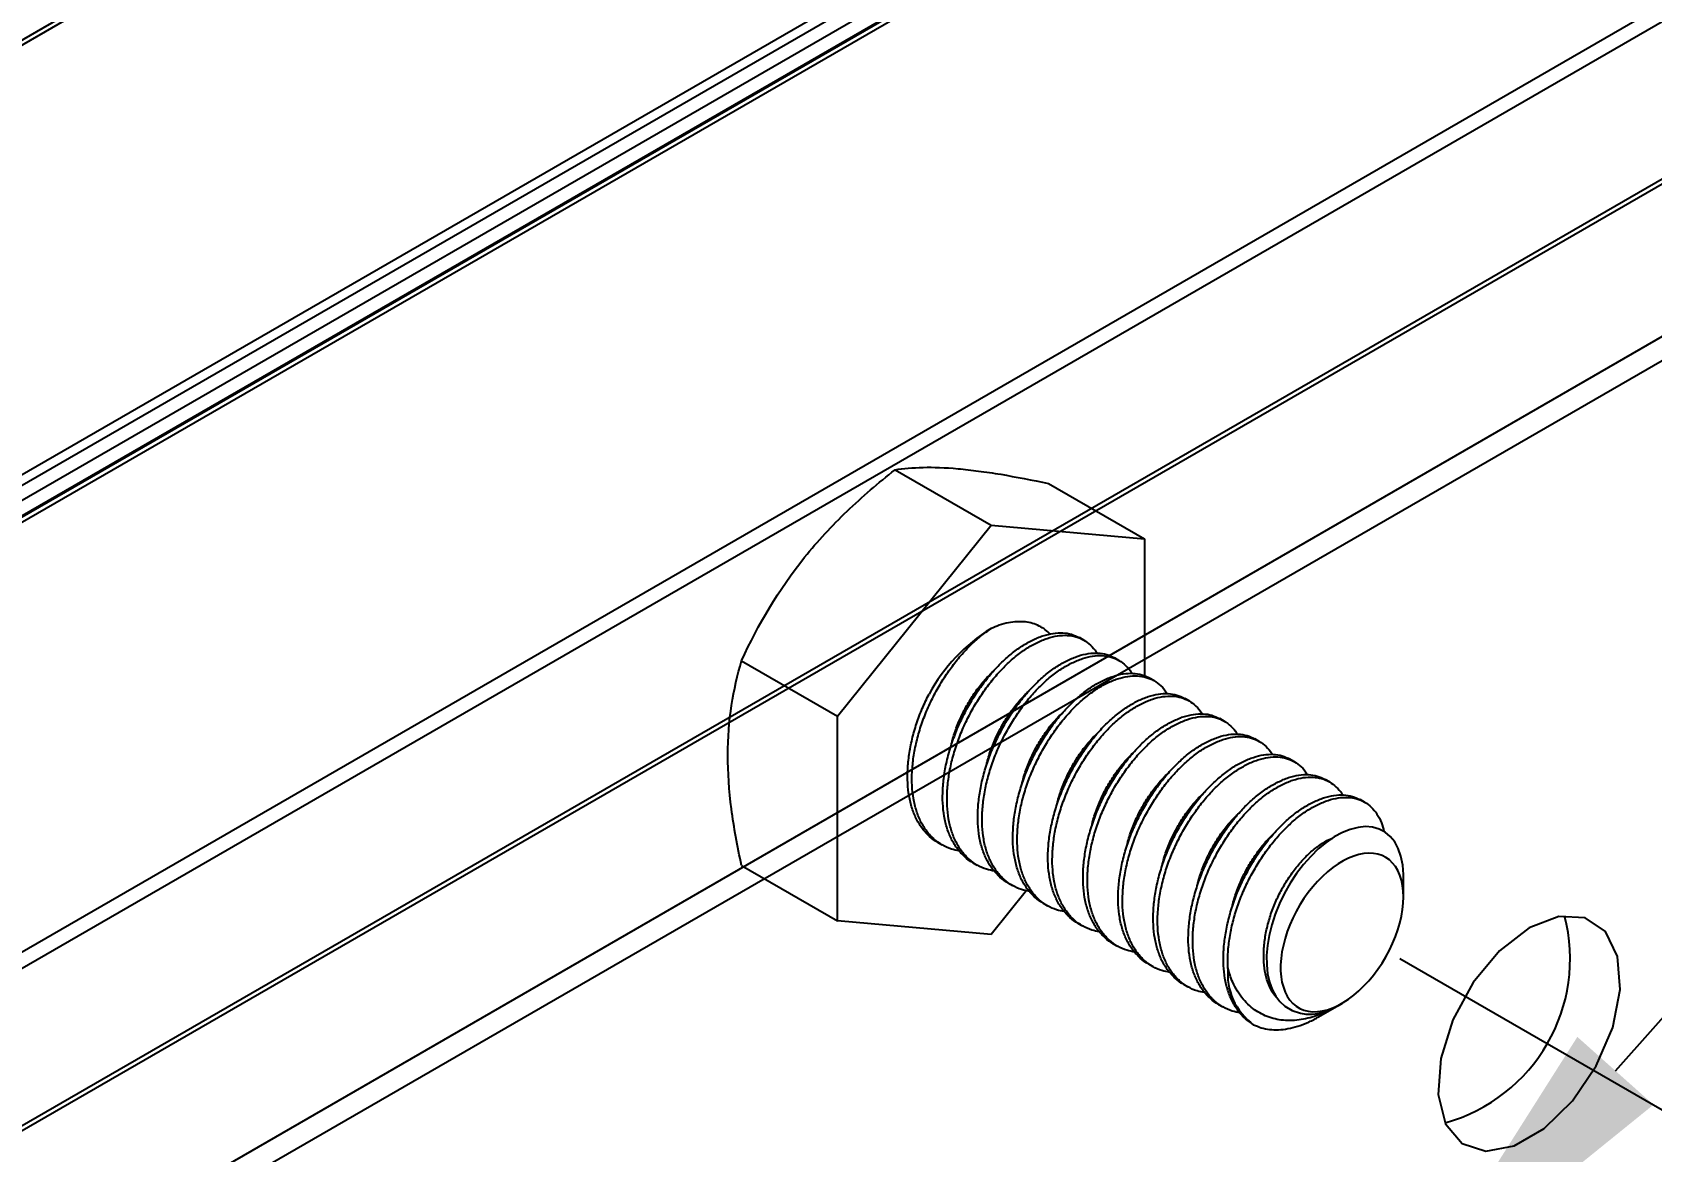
# Model space of a CAD drawing. Extents: x -3.1 to 19.9, y -9.6 to 0.
# Drawn here: x 3.676 to 5.307, y -2.81 to -1.682 of the extents above; entities that cross this region are included whole.
import ezdxf
from ezdxf import colors
from ezdxf.entities.mleader import LeaderData, LeaderLine
from ezdxf.math import Vec2, Vec3

# ---------------------------------------------------------------- set-up
doc = ezdxf.new("R2010")
doc.units = 0
doc.header["$LTSCALE"] = 0.5
doc.header["$MEASUREMENT"] = 0
doc.linetypes.add('CENTER', pattern=[2, 1.25, -0.25, 0.25, -0.25])
for name, color, linetype in [('Centerline', 210, 'CENTER'), ('FAB DWG', 221, 'CONTINUOUS'), ('Hardware', 242, 'CONTINUOUS'), ('Housing', 150, 'CONTINUOUS')]:
    doc.layers.add(name, color=color, linetype=linetype)
doc.styles.get("Standard").update_dxf_attribs({"font": 'arial.ttf'})

msp = doc.modelspace()

# ---------------------------------------------------------------- linework, layer by layer
at = {"layer": 'Centerline', "transparency": 16777216}
msp.add_line((5.05345, -2.615436), (6.83398, -3.643425), dxfattribs=at)
at = {"layer": 'Hardware', "linetype": 'Continuous', "lineweight": 25, "transparency": 16777216}
for p, q in [((4.545116, -2.123017), (4.641786, -2.178809)), ((4.699796, -2.136882), (4.796466, -2.192675)), ((4.487107, -2.37122), (4.641786, -2.178809)), ((4.641786, -2.178809), (4.796466, -2.192675)), ((4.796466, -2.192675), (4.796466, -2.330801)), ((4.735207, -2.294678), (4.730787, -2.292127)), ((4.390437, -2.315427), (4.487107, -2.37122)), ((4.770562, -2.315083), (4.766143, -2.312533)), ((4.805918, -2.335488), (4.801498, -2.332938)), ((4.841273, -2.355894), (4.836853, -2.353343)), ((4.487107, -2.577496), (4.487107, -2.37122)), ((4.876628, -2.376299), (4.872209, -2.373748)), ((4.911984, -2.396704), (4.907564, -2.394153)), ((4.947339, -2.417109), (4.94292, -2.414558)), ((4.982694, -2.437514), (4.978275, -2.434964)), ((5.01805, -2.457919), (5.01363, -2.455369)), ((4.588143, -2.49845), (4.592563, -2.501001)), ((4.390437, -2.521704), (4.487107, -2.577496)), ((4.623498, -2.518856), (4.627918, -2.521406)), ((4.658854, -2.539261), (4.663273, -2.541811)), ((5.057211, -2.553428), (5.057211, -2.532565)), ((4.677407, -2.547051), (4.641786, -2.591362)), ((4.694209, -2.559666), (4.698629, -2.562217)), ((4.641786, -2.591362), (4.487107, -2.577496)), ((4.729564, -2.580071), (4.733984, -2.582622)), ((4.76492, -2.600476), (4.769339, -2.603027)), ((4.800275, -2.620881), (4.804695, -2.623432)), ((4.83563, -2.641287), (4.84005, -2.643837)), ((4.870986, -2.661692), (4.875405, -2.664242)), ((4.971696, -2.674254), (4.989834, -2.663774)), ((4.991824, -2.662625), (4.995373, -2.660574))]:
    msp.add_line(p, q, dxfattribs=at)
at = {"layer": 'Hardware', "linetype": 'Continuous', "lineweight": 25, "transparency": 16777216, "flags": 128}
for points in [[(5.057137, -2.532563), (5.057196, -2.530812), (5.056492, -2.52121), (5.054756, -2.512403), (5.052025, -2.50457), (5.048452, -2.498016), (5.044008, -2.492506), (5.038778, -2.488146), (5.032796, -2.485002), (5.02614, -2.483119), (5.018949, -2.482559), (5.01151, -2.483316), (5.003707, -2.485327), (4.995689, -2.488552), (4.9876, -2.492931), (4.979462, -2.498445), (4.971451, -2.505016), (4.963795, -2.512476), (4.956428, -2.520836), (4.949496, -2.529932), (4.943195, -2.539476), (4.937438, -2.549552), (4.932352, -2.559978), (4.928048, -2.570608), (4.924544, -2.581396), (4.921911, -2.592125), (4.920231, -2.602342), (4.919406, -2.612307), (4.919453, -2.621831), (4.920408, -2.630827), (4.922285, -2.639198), (4.925058, -2.646774), (4.92857, -2.653236), (4.932856, -2.658825), (4.937835, -2.663436), (4.945135, -2.667817), (4.95338, -2.670422), (4.95338, -2.670422)], [(5.057211, -2.553428), (5.056982, -2.547418), (5.056297, -2.541716), (5.05516, -2.536365), (5.053581, -2.531406), (5.05157, -2.526873), (5.049143, -2.522802), (5.046317, -2.519221), (5.043114, -2.516159), (5.039558, -2.513636), (5.035674, -2.511673), (5.031491, -2.510283), (5.027041, -2.509477), (5.022356, -2.509261), (5.017471, -2.509636), (5.012422, -2.510599), (5.007247, -2.512145), (5.001983, -2.51426), (4.996671, -2.516929), (4.991348, -2.520133), (4.986055, -2.523848), (4.980831, -2.528047), (4.975714, -2.532698), (4.970743, -2.537766), (4.965953, -2.543215), (4.961382, -2.549004), (4.957061, -2.55509), (4.953024, -2.561428), (4.9493, -2.567971), (4.945918, -2.574671), (4.942901, -2.581478), (4.940272, -2.588342), (4.938051, -2.595211), (4.936254, -2.602036), (4.934895, -2.608765), (4.933983, -2.615349), (4.933525, -2.621739), (4.933525, -2.627887), (4.933983, -2.633749), (4.934895, -2.63928), (4.936254, -2.64444), (4.938051, -2.649191), (4.940272, -2.653497), (4.942901, -2.657326), (4.945918, -2.660651), (4.9493, -2.663446), (4.953024, -2.665691), (4.957061, -2.667369), (4.961382, -2.668468), (4.965953, -2.668979), (4.970743, -2.6689), (4.975714, -2.66823), (4.980831, -2.666974), (4.986055, -2.665143), (4.991348, -2.662748), (4.996671, -2.659808), (5.001983, -2.656346), (5.007247, -2.652385), (5.012422, -2.647957), (5.017471, -2.643093), (5.022356, -2.637829), (5.027041, -2.632205), (5.031491, -2.626262), (5.035674, -2.620044), (5.039558, -2.613597), (5.043114, -2.60697), (5.046317, -2.60021), (5.049143, -2.593368), (5.05157, -2.586495), (5.053581, -2.579642), (5.05516, -2.572859), (5.056297, -2.566196), (5.056982, -2.559703), (5.057211, -2.553428)]]:
    msp.add_lwpolyline(points, dxfattribs=at)
at = {"layer": 'Hardware', "linetype": 'Continuous', "lineweight": 25, "transparency": 16777216}
for centre, radius, start, end in [((4.73699, -2.435793), 0.180022, 121.927624, 151.166913), ((4.943213, -2.630928), 0.063072, 174.46691, 234.205204)]:
    msp.add_arc(centre, radius, start, end, dxfattribs=at)
for points in [[(4.545116, -2.123017), (4.561985, -2.120417), (4.582288, -2.119614), (4.608641, -2.121976)], [(4.390437, -2.315427), (4.407306, -2.279084), (4.427608, -2.24403), (4.453961, -2.211249)]]:
    msp.add_open_spline(points, degree=3, dxfattribs=at)
for points, knots in [([(4.453961, -2.211249), (4.460525, -2.203084), (4.467444, -2.195071), (4.48175, -2.179577), (4.489164, -2.172059), (4.512091, -2.150113), (4.528289, -2.136288), (4.545116, -2.123017)], [0, 0, 0, 0, 0.25, 0.25, 0.5, 0.5, 1, 1, 1, 1]), ([(4.608641, -2.121976), (4.615204, -2.122564), (4.622124, -2.123344), (4.63643, -2.125242), (4.643843, -2.126363), (4.666771, -2.130178), (4.682969, -2.133323), (4.699796, -2.136882)], [0, 0, 0, 0, 0.25, 0.25, 0.5, 0.5, 1, 1, 1, 1]), ([(4.609765, -2.50693), (4.60707, -2.506426), (4.60092, -2.505276), (4.592387, -2.501253), (4.584076, -2.495302), (4.576879, -2.487465), (4.570935, -2.477909), (4.566423, -2.46684), (4.563435, -2.454567), (4.561991, -2.441341), (4.562029, -2.42726), (4.563527, -2.412398), (4.566516, -2.397), (4.570935, -2.381461), (4.576648, -2.366183), (4.583532, -2.351426), (4.591464, -2.337274), (4.600349, -2.32383), (4.610072, -2.311348), (4.620388, -2.30021), (4.631018, -2.290526), (4.638218, -2.285498), (4.641786, -2.283005)], [0, 0, 0, 0, 0.03893572, 0.08882519, 0.13871465, 0.18947709, 0.24068765, 0.29189822, 0.34266066, 0.39255012, 0.44243959, 0.49320203, 0.54441259, 0.59562316, 0.6463856, 0.69627506, 0.74616452, 0.79692697, 0.84813753, 0.89934809, 0.95011054, 1, 1, 1, 1]), ([(4.701264, -2.288578), (4.699656, -2.287027), (4.696311, -2.283801), (4.690334, -2.280266), (4.683668, -2.27765), (4.67624, -2.276152), (4.668085, -2.275908), (4.659273, -2.277036), (4.650468, -2.279336), (4.644568, -2.28183), (4.641786, -2.283005)], [0, 0, 0, 0, 0.11345358, 0.23604572, 0.35896869, 0.48156035, 0.61465118, 0.74816643, 0.8812592, 1, 1, 1, 1]), ([(4.623499, -2.518854), (4.623493, -2.518851), (4.620398, -2.517464), (4.615095, -2.513004), (4.607793, -2.505361), (4.601877, -2.495753), (4.597357, -2.484698), (4.594372, -2.472421), (4.592927, -2.459196), (4.592965, -2.445115), (4.594463, -2.430253), (4.597452, -2.414855), (4.601871, -2.399316), (4.607584, -2.384038), (4.614468, -2.36928), (4.6224, -2.355129), (4.631285, -2.341683), (4.641008, -2.329208), (4.651324, -2.318043), (4.661954, -2.308458), (4.672722, -2.300576), (4.68349, -2.294406), (4.69412, -2.290003), (4.70444, -2.287494), (4.714146, -2.287014), (4.723086, -2.288379), (4.728236, -2.290887), (4.730786, -2.292129)], [0, 0, 0, 0, 0.00008467, 0.04114935, 0.08293259, 0.12508467, 0.16723676, 0.20902, 0.25008467, 0.29114935, 0.33293259, 0.37508467, 0.41723676, 0.45902, 0.50008467, 0.54114935, 0.58293259, 0.62508467, 0.66723676, 0.70902, 0.75008467, 0.79114935, 0.83293259, 0.87508467, 0.91723676, 0.95902, 1, 1, 1, 1]), ([(4.645121, -2.527335), (4.642425, -2.526831), (4.636275, -2.525681), (4.627742, -2.521659), (4.619432, -2.515707), (4.612235, -2.50787), (4.606291, -2.498314), (4.601778, -2.487245), (4.598791, -2.474972), (4.597346, -2.461747), (4.597384, -2.447666), (4.598882, -2.432804), (4.601871, -2.417406), (4.60629, -2.401866), (4.612003, -2.386588), (4.618887, -2.371831), (4.626819, -2.357679), (4.635704, -2.344234), (4.645427, -2.331759), (4.655743, -2.320594), (4.666374, -2.311009), (4.677142, -2.303127), (4.687909, -2.296957), (4.69854, -2.292552), (4.708855, -2.290051), (4.718581, -2.289541), (4.727458, -2.29102), (4.735418, -2.29436), (4.742195, -2.299673), (4.74649, -2.304225), (4.748096, -2.307454), (4.748263, -2.30779)], [0, 0, 0, 0, 0.02760866, 0.06298442, 0.09836019, 0.13435497, 0.17066751, 0.20698004, 0.24297483, 0.27835059, 0.31372636, 0.34972114, 0.38603368, 0.42234621, 0.458341, 0.49371676, 0.52909253, 0.56508731, 0.60139985, 0.63771238, 0.67370717, 0.70908293, 0.7444587, 0.78045348, 0.81676602, 0.85307856, 0.88907334, 0.9244491, 0.95982487, 0.99581965, 1, 1, 1, 1]), ([(4.376621, -2.410592), (4.376621, -2.393127), (4.377958, -2.376216), (4.382797, -2.344593), (4.386267, -2.329703), (4.390437, -2.315427)], [0, 0, 0, 0, 0.5, 0.5, 1, 1, 1, 1]), ([(4.658855, -2.539259), (4.658848, -2.539256), (4.655753, -2.537869), (4.650451, -2.533409), (4.643148, -2.525766), (4.637233, -2.516158), (4.632712, -2.505103), (4.629727, -2.492826), (4.628282, -2.479601), (4.62832, -2.46552), (4.629818, -2.450658), (4.632807, -2.43526), (4.637226, -2.419721), (4.642939, -2.404443), (4.649823, -2.389685), (4.657755, -2.375534), (4.66664, -2.362088), (4.676363, -2.349614), (4.686679, -2.338449), (4.69731, -2.328863), (4.708077, -2.320981), (4.718845, -2.314811), (4.729475, -2.310408), (4.739795, -2.307899), (4.749502, -2.30742), (4.758441, -2.308784), (4.763592, -2.311293), (4.766142, -2.312535)], [0, 0, 0, 0, 0.00008467, 0.04114935, 0.08293259, 0.12508467, 0.16723676, 0.20902, 0.25008467, 0.29114935, 0.33293259, 0.37508467, 0.41723676, 0.45902, 0.50008467, 0.54114935, 0.58293259, 0.62508467, 0.66723676, 0.70902, 0.75008467, 0.79114935, 0.83293259, 0.87508467, 0.91723676, 0.95902, 1, 1, 1, 1]), ([(4.680476, -2.54774), (4.67778, -2.547236), (4.671631, -2.546086), (4.663098, -2.542064), (4.654787, -2.536112), (4.64759, -2.528275), (4.641646, -2.51872), (4.637133, -2.50765), (4.634146, -2.495378), (4.632702, -2.482152), (4.63274, -2.468071), (4.634238, -2.453209), (4.637227, -2.437811), (4.641645, -2.422272), (4.647359, -2.406993), (4.654243, -2.392236), (4.662175, -2.378084), (4.67106, -2.364639), (4.680783, -2.352164), (4.691098, -2.340999), (4.701729, -2.331414), (4.712497, -2.323532), (4.723265, -2.317362), (4.733896, -2.312957), (4.74421, -2.310456), (4.753936, -2.309946), (4.762813, -2.311426), (4.770774, -2.314765), (4.77755, -2.320078), (4.781845, -2.32463), (4.783451, -2.327859), (4.783618, -2.328195)], [0, 0, 0, 0, 0.02760866, 0.06298442, 0.09836019, 0.13435497, 0.17066751, 0.20698004, 0.24297483, 0.27835059, 0.31372636, 0.34972114, 0.38603368, 0.42234621, 0.458341, 0.49371676, 0.52909253, 0.56508731, 0.60139985, 0.63771238, 0.67370717, 0.70908293, 0.7444587, 0.78045348, 0.81676602, 0.85307856, 0.88907334, 0.9244491, 0.95982487, 0.99581965, 1, 1, 1, 1]), ([(4.602157, -2.399164), (4.60241, -2.397962), (4.603631, -2.392152), (4.607276, -2.38177), (4.612997, -2.368455), (4.619956, -2.355771), (4.627851, -2.343953), (4.636345, -2.33339), (4.642342, -2.327703), (4.645238, -2.324956)], [0, 0, 0, 0, 0.042286041, 0.204364125, 0.363409914, 0.522455702, 0.684533786, 0.847648794, 1, 1, 1, 1]), ([(4.69421, -2.559664), (4.694204, -2.559661), (4.691109, -2.558275), (4.685806, -2.553814), (4.678503, -2.546172), (4.672588, -2.536563), (4.668068, -2.525508), (4.665082, -2.513231), (4.663638, -2.500007), (4.663676, -2.485925), (4.665174, -2.471063), (4.668163, -2.455665), (4.672581, -2.440126), (4.678295, -2.424848), (4.685179, -2.410091), (4.693111, -2.395939), (4.701995, -2.382493), (4.711719, -2.370019), (4.722034, -2.358854), (4.732665, -2.349268), (4.743433, -2.341387), (4.754201, -2.335216), (4.76483, -2.330813), (4.77515, -2.328304), (4.784857, -2.327825), (4.793797, -2.329189), (4.798947, -2.331698), (4.801497, -2.33294)], [0, 0, 0, 0, 0.00008467, 0.04114935, 0.08293259, 0.12508467, 0.16723676, 0.20902, 0.25008467, 0.29114935, 0.33293259, 0.37508467, 0.41723676, 0.45902, 0.50008467, 0.54114935, 0.58293259, 0.62508467, 0.66723676, 0.70902, 0.75008467, 0.79114935, 0.83293259, 0.87508467, 0.91723676, 0.95902, 1, 1, 1, 1]), ([(4.715831, -2.568146), (4.713136, -2.567641), (4.706986, -2.566491), (4.698453, -2.562469), (4.690142, -2.556518), (4.682945, -2.54868), (4.677001, -2.539125), (4.672489, -2.528056), (4.669501, -2.515783), (4.668057, -2.502557), (4.668095, -2.488476), (4.669593, -2.473614), (4.672582, -2.458216), (4.677001, -2.442677), (4.682714, -2.427399), (4.689598, -2.412641), (4.69753, -2.39849), (4.706415, -2.385044), (4.716138, -2.372569), (4.726454, -2.361404), (4.737084, -2.351819), (4.747852, -2.343937), (4.75862, -2.337767), (4.769251, -2.333362), (4.779566, -2.330861), (4.789291, -2.330351), (4.798168, -2.331831), (4.806129, -2.33517), (4.812906, -2.340483), (4.817201, -2.345036), (4.818806, -2.348265), (4.818974, -2.348601)], [0, 0, 0, 0, 0.02760866, 0.06298442, 0.09836019, 0.13435497, 0.17066751, 0.20698004, 0.24297483, 0.27835059, 0.31372636, 0.34972114, 0.38603368, 0.42234621, 0.458341, 0.49371676, 0.52909253, 0.56508731, 0.60139985, 0.63771238, 0.67370717, 0.70908293, 0.7444587, 0.78045348, 0.81676602, 0.85307856, 0.88907334, 0.9244491, 0.95982487, 0.99581965, 1, 1, 1, 1]), ([(4.637512, -2.419569), (4.637765, -2.418367), (4.638986, -2.412557), (4.642631, -2.402175), (4.648352, -2.388861), (4.655311, -2.376176), (4.663206, -2.364359), (4.6717, -2.353795), (4.677697, -2.348108), (4.680593, -2.345361)], [0, 0, 0, 0, 0.04228604, 0.20436413, 0.36340991, 0.5224557, 0.68453379, 0.84764879, 1, 1, 1, 1]), ([(4.729565, -2.580069), (4.729559, -2.580066), (4.726464, -2.57868), (4.721162, -2.574219), (4.713859, -2.566577), (4.707943, -2.556968), (4.703423, -2.545913), (4.700438, -2.533636), (4.698993, -2.520412), (4.699031, -2.50633), (4.700529, -2.491468), (4.703518, -2.47607), (4.707937, -2.460531), (4.71365, -2.445253), (4.720534, -2.430496), (4.728466, -2.416344), (4.737351, -2.402898), (4.747074, -2.390424), (4.75739, -2.379259), (4.76802, -2.369674), (4.778788, -2.361792), (4.789556, -2.355621), (4.800186, -2.351218), (4.810506, -2.348709), (4.820212, -2.34823), (4.829152, -2.349595), (4.834302, -2.352103), (4.836852, -2.353345)], [0, 0, 0, 0, 0.00008467, 0.04114935, 0.08293259, 0.12508467, 0.16723676, 0.20902, 0.25008467, 0.29114935, 0.33293259, 0.37508467, 0.41723676, 0.45902, 0.50008467, 0.54114935, 0.58293259, 0.62508467, 0.66723676, 0.70902, 0.75008467, 0.79114935, 0.83293259, 0.87508467, 0.91723676, 0.95902, 1, 1, 1, 1]), ([(4.588144, -2.498449), (4.588138, -2.498446), (4.585042, -2.497059), (4.57974, -2.492598), (4.572437, -2.484956), (4.566522, -2.475347), (4.562002, -2.464292), (4.559016, -2.452016), (4.557572, -2.438791), (4.557609, -2.42471), (4.559109, -2.409848), (4.562093, -2.394448), (4.566528, -2.378918), (4.572181, -2.363605), (4.576932, -2.353824), (4.579286, -2.348975)], [0, 0, 0, 0, 0.00016932, 0.08228476, 0.16583709, 0.25012699, 0.33441689, 0.41796922, 0.50008466, 0.5822001, 0.66575243, 0.75004233, 0.83433223, 0.91788456, 1, 1, 1, 1]), ([(4.751187, -2.588551), (4.748491, -2.588047), (4.742341, -2.586896), (4.733808, -2.582874), (4.725498, -2.576923), (4.718301, -2.569086), (4.712357, -2.55953), (4.707844, -2.548461), (4.704857, -2.536188), (4.703412, -2.522962), (4.70345, -2.508881), (4.704948, -2.494019), (4.707937, -2.478621), (4.712356, -2.463082), (4.718069, -2.447804), (4.724953, -2.433046), (4.732885, -2.418895), (4.74177, -2.405449), (4.751493, -2.392975), (4.761809, -2.38181), (4.77244, -2.372224), (4.783208, -2.364342), (4.793975, -2.358172), (4.804606, -2.353767), (4.814921, -2.351267), (4.824647, -2.350756), (4.833524, -2.352236), (4.841484, -2.355575), (4.848261, -2.360888), (4.852556, -2.365441), (4.854162, -2.36867), (4.854329, -2.369006)], [0, 0, 0, 0, 0.02760866, 0.06298442, 0.09836019, 0.13435497, 0.17066751, 0.20698004, 0.24297483, 0.27835059, 0.31372636, 0.34972114, 0.38603368, 0.42234621, 0.458341, 0.49371676, 0.52909253, 0.56508731, 0.60139985, 0.63771238, 0.67370717, 0.70908293, 0.7444587, 0.78045348, 0.81676602, 0.85307856, 0.88907334, 0.9244491, 0.95982487, 0.99581965, 1, 1, 1, 1]), ([(4.672868, -2.439974), (4.67312, -2.438772), (4.674341, -2.432962), (4.677986, -2.42258), (4.683708, -2.409266), (4.690666, -2.396581), (4.698561, -2.384764), (4.707056, -2.374201), (4.713052, -2.368513), (4.715948, -2.365767)], [0, 0, 0, 0, 0.042286041, 0.204364125, 0.363409914, 0.522455702, 0.684533786, 0.847648794, 1, 1, 1, 1]), ([(4.764921, -2.600474), (4.764914, -2.600472), (4.761819, -2.599085), (4.756517, -2.594624), (4.749214, -2.586982), (4.743299, -2.577373), (4.738778, -2.566318), (4.735793, -2.554042), (4.734348, -2.540817), (4.734386, -2.526735), (4.735884, -2.511874), (4.738873, -2.496476), (4.743292, -2.480936), (4.749005, -2.465658), (4.755889, -2.450901), (4.763821, -2.436749), (4.772706, -2.423304), (4.782429, -2.410829), (4.792745, -2.399664), (4.803376, -2.390079), (4.814143, -2.382197), (4.824911, -2.376026), (4.835541, -2.371623), (4.845861, -2.369115), (4.855568, -2.368635), (4.864507, -2.37), (4.869658, -2.372508), (4.872208, -2.37375)], [0, 0, 0, 0, 0.00008467, 0.04114935, 0.08293259, 0.12508467, 0.16723676, 0.20902, 0.25008467, 0.29114935, 0.33293259, 0.37508467, 0.41723676, 0.45902, 0.50008467, 0.54114935, 0.58293259, 0.62508467, 0.66723676, 0.70902, 0.75008467, 0.79114935, 0.83293259, 0.87508467, 0.91723676, 0.95902, 1, 1, 1, 1]), ([(4.786542, -2.608956), (4.783846, -2.608452), (4.777697, -2.607301), (4.769164, -2.603279), (4.760853, -2.597328), (4.753656, -2.589491), (4.747712, -2.579935), (4.743199, -2.568866), (4.740212, -2.556593), (4.738768, -2.543367), (4.738806, -2.529286), (4.740304, -2.514424), (4.743293, -2.499026), (4.747712, -2.483487), (4.753425, -2.468209), (4.760309, -2.453452), (4.768241, -2.4393), (4.777126, -2.425854), (4.786849, -2.41338), (4.797164, -2.402215), (4.807795, -2.392629), (4.818563, -2.384747), (4.829331, -2.378577), (4.839962, -2.374172), (4.850276, -2.371672), (4.860002, -2.371161), (4.868879, -2.372641), (4.87684, -2.37598), (4.883616, -2.381294), (4.887911, -2.385846), (4.889517, -2.389075), (4.889684, -2.389411)], [0, 0, 0, 0, 0.02760866, 0.06298442, 0.09836019, 0.13435497, 0.17066751, 0.20698004, 0.24297483, 0.27835059, 0.31372636, 0.34972114, 0.38603368, 0.42234621, 0.458341, 0.49371676, 0.52909253, 0.56508731, 0.60139985, 0.63771238, 0.67370717, 0.70908293, 0.7444587, 0.78045348, 0.81676602, 0.85307856, 0.88907334, 0.9244491, 0.95982487, 0.99581965, 1, 1, 1, 1]), ([(4.708223, -2.46038), (4.708476, -2.459177), (4.709697, -2.453368), (4.713342, -2.442985), (4.719063, -2.429671), (4.726022, -2.416986), (4.733917, -2.405169), (4.742411, -2.394606), (4.748408, -2.388918), (4.751304, -2.386172)], [0, 0, 0, 0, 0.042286041, 0.204364125, 0.363409914, 0.522455702, 0.684533786, 0.847648794, 1, 1, 1, 1]), ([(4.800276, -2.62088), (4.80027, -2.620877), (4.797175, -2.61949), (4.791872, -2.615029), (4.784569, -2.607387), (4.778654, -2.597778), (4.774134, -2.586723), (4.771148, -2.574447), (4.769704, -2.561222), (4.769742, -2.547141), (4.77124, -2.532279), (4.774229, -2.516881), (4.778647, -2.501342), (4.784361, -2.486063), (4.791245, -2.471306), (4.799177, -2.457154), (4.808061, -2.443709), (4.817785, -2.431234), (4.8281, -2.420069), (4.838731, -2.410484), (4.849499, -2.402602), (4.860267, -2.396431), (4.870896, -2.392028), (4.881216, -2.38952), (4.890923, -2.38904), (4.899863, -2.390405), (4.905013, -2.392913), (4.907563, -2.394155)], [0, 0, 0, 0, 0.00008467, 0.04114935, 0.08293259, 0.12508467, 0.16723676, 0.20902, 0.25008467, 0.29114935, 0.33293259, 0.37508467, 0.41723676, 0.45902, 0.50008467, 0.54114935, 0.58293259, 0.62508467, 0.66723676, 0.70902, 0.75008467, 0.79114935, 0.83293259, 0.87508467, 0.91723676, 0.95902, 1, 1, 1, 1]), ([(4.821897, -2.629361), (4.819202, -2.628857), (4.813052, -2.627707), (4.804519, -2.623684), (4.796208, -2.617733), (4.789011, -2.609896), (4.783067, -2.60034), (4.778555, -2.589271), (4.775567, -2.576998), (4.774123, -2.563772), (4.774161, -2.549691), (4.775659, -2.534829), (4.778648, -2.519431), (4.783067, -2.503892), (4.78878, -2.488614), (4.795664, -2.473857), (4.803596, -2.459705), (4.812481, -2.446259), (4.822204, -2.433785), (4.83252, -2.42262), (4.84315, -2.413035), (4.853918, -2.405153), (4.864686, -2.398983), (4.875317, -2.394577), (4.885632, -2.392077), (4.895357, -2.391566), (4.904234, -2.393046), (4.912195, -2.396386), (4.918972, -2.401699), (4.923267, -2.406251), (4.924873, -2.40948), (4.92504, -2.409816)], [0, 0, 0, 0, 0.027608657, 0.062984423, 0.09836019, 0.134354973, 0.170667509, 0.206980044, 0.242974827, 0.278350594, 0.31372636, 0.349721143, 0.386033679, 0.422346215, 0.458340997, 0.493716764, 0.529092531, 0.565087313, 0.601399849, 0.637712385, 0.673707167, 0.709082934, 0.744458701, 0.780453484, 0.816766019, 0.853078555, 0.889073338, 0.924449105, 0.959824871, 0.995819654, 1, 1, 1, 1]), ([(4.390437, -2.521704), (4.386238, -2.502485), (4.382726, -2.483289), (4.377921, -2.44611), (4.376621, -2.428043), (4.376621, -2.410592)], [0, 0, 0, 0, 0.5, 0.5, 1, 1, 1, 1]), ([(4.743579, -2.480785), (4.743831, -2.479583), (4.745052, -2.473773), (4.748697, -2.463391), (4.754418, -2.450076), (4.761377, -2.437391), (4.769272, -2.425574), (4.777766, -2.415011), (4.783763, -2.409324), (4.786659, -2.406577)], [0, 0, 0, 0, 0.04228604, 0.20436413, 0.36340991, 0.5224557, 0.68453379, 0.84764879, 1, 1, 1, 1]), ([(4.835631, -2.641285), (4.835625, -2.641282), (4.83253, -2.639895), (4.827228, -2.635435), (4.819925, -2.627792), (4.814009, -2.618184), (4.809489, -2.607129), (4.806504, -2.594852), (4.805059, -2.581627), (4.805097, -2.567546), (4.806595, -2.552684), (4.809584, -2.537286), (4.814003, -2.521747), (4.819716, -2.506469), (4.8266, -2.491711), (4.834532, -2.47756), (4.843417, -2.464114), (4.85314, -2.451639), (4.863456, -2.440474), (4.874086, -2.430889), (4.884854, -2.423007), (4.895622, -2.416837), (4.906252, -2.412434), (4.916572, -2.409925), (4.926278, -2.409445), (4.935218, -2.41081), (4.940368, -2.413318), (4.942919, -2.41456)], [0, 0, 0, 0, 0.00008467, 0.04114935, 0.08293259, 0.12508467, 0.16723676, 0.20902, 0.25008467, 0.29114935, 0.33293259, 0.37508467, 0.41723676, 0.45902, 0.50008467, 0.54114935, 0.58293259, 0.62508467, 0.66723676, 0.70902, 0.75008467, 0.79114935, 0.83293259, 0.87508467, 0.91723676, 0.95902, 1, 1, 1, 1]), ([(4.857253, -2.649766), (4.854557, -2.649262), (4.848407, -2.648112), (4.839874, -2.64409), (4.831564, -2.638138), (4.824367, -2.630301), (4.818423, -2.620745), (4.81391, -2.609676), (4.810923, -2.597403), (4.809478, -2.584178), (4.809516, -2.570097), (4.811015, -2.555235), (4.814004, -2.539837), (4.818422, -2.524297), (4.824135, -2.509019), (4.831019, -2.494262), (4.838951, -2.48011), (4.847836, -2.466664), (4.85756, -2.45419), (4.867875, -2.443025), (4.878506, -2.43344), (4.889274, -2.425558), (4.900041, -2.419388), (4.910672, -2.414983), (4.920987, -2.412482), (4.930713, -2.411972), (4.93959, -2.413451), (4.94755, -2.416791), (4.954327, -2.422104), (4.958622, -2.426656), (4.960228, -2.429885), (4.960395, -2.430221)], [0, 0, 0, 0, 0.02760866, 0.06298442, 0.09836019, 0.13435497, 0.17066751, 0.20698004, 0.24297483, 0.27835059, 0.31372636, 0.34972114, 0.38603368, 0.42234621, 0.458341, 0.49371676, 0.52909253, 0.56508731, 0.60139985, 0.63771238, 0.67370717, 0.70908293, 0.7444587, 0.78045348, 0.81676602, 0.85307856, 0.88907334, 0.9244491, 0.95982487, 0.99581965, 1, 1, 1, 1]), ([(4.778934, -2.50119), (4.779186, -2.499988), (4.780407, -2.494178), (4.784052, -2.483796), (4.789774, -2.470481), (4.796732, -2.457796), (4.804627, -2.445979), (4.813122, -2.435416), (4.819118, -2.429729), (4.822014, -2.426982)], [0, 0, 0, 0, 0.04228604, 0.20436413, 0.36340991, 0.5224557, 0.68453379, 0.84764879, 1, 1, 1, 1]), ([(4.870987, -2.66169), (4.87098, -2.661687), (4.867885, -2.6603), (4.862583, -2.65584), (4.85528, -2.648197), (4.849365, -2.638589), (4.844844, -2.627534), (4.841859, -2.615257), (4.840414, -2.602032), (4.840452, -2.587951), (4.84195, -2.573089), (4.844939, -2.557691), (4.849358, -2.542152), (4.855071, -2.526874), (4.861955, -2.512116), (4.869887, -2.497965), (4.878772, -2.484519), (4.888495, -2.472045), (4.898811, -2.46088), (4.909442, -2.451294), (4.920209, -2.443412), (4.930977, -2.437242), (4.941607, -2.432839), (4.951927, -2.43033), (4.961634, -2.429851), (4.970573, -2.431215), (4.975724, -2.433724), (4.978274, -2.434965)], [0, 0, 0, 0, 0.00008467, 0.04114935, 0.08293259, 0.12508467, 0.16723676, 0.20902, 0.25008467, 0.29114935, 0.33293259, 0.37508467, 0.41723676, 0.45902, 0.50008467, 0.54114935, 0.58293259, 0.62508467, 0.66723676, 0.70902, 0.75008467, 0.79114935, 0.83293259, 0.87508467, 0.91723676, 0.95902, 1, 1, 1, 1]), ([(4.892608, -2.670171), (4.889912, -2.669667), (4.883763, -2.668517), (4.87523, -2.664495), (4.866919, -2.658543), (4.859722, -2.650706), (4.853778, -2.641151), (4.849265, -2.630081), (4.846278, -2.617809), (4.844834, -2.604583), (4.844872, -2.590502), (4.84637, -2.57564), (4.849359, -2.560242), (4.853778, -2.544703), (4.859491, -2.529424), (4.866375, -2.514667), (4.874307, -2.500515), (4.883192, -2.48707), (4.892915, -2.474595), (4.90323, -2.46343), (4.913861, -2.453845), (4.924629, -2.445963), (4.935397, -2.439793), (4.946028, -2.435388), (4.956342, -2.432887), (4.966068, -2.432377), (4.974945, -2.433857), (4.982906, -2.437196), (4.989682, -2.442509), (4.993977, -2.447061), (4.995583, -2.45029), (4.99575, -2.450626)], [0, 0, 0, 0, 0.02760866, 0.06298442, 0.09836019, 0.13435497, 0.17066751, 0.20698004, 0.24297483, 0.27835059, 0.31372636, 0.34972114, 0.38603368, 0.42234621, 0.458341, 0.49371676, 0.52909253, 0.56508731, 0.60139985, 0.63771238, 0.67370717, 0.70908293, 0.7444587, 0.78045348, 0.81676602, 0.85307856, 0.88907334, 0.9244491, 0.95982487, 0.99581965, 1, 1, 1, 1]), ([(4.814289, -2.521595), (4.814542, -2.520393), (4.815763, -2.514583), (4.819408, -2.504201), (4.825129, -2.490886), (4.832088, -2.478202), (4.839983, -2.466384), (4.848477, -2.455821), (4.854474, -2.450134), (4.85737, -2.447387)], [0, 0, 0, 0, 0.04228604, 0.20436413, 0.36340991, 0.5224557, 0.68453379, 0.84764879, 1, 1, 1, 1]), ([(4.906323, -2.682086), (4.903502, -2.680225), (4.897812, -2.67647), (4.89067, -2.668541), (4.884711, -2.65901), (4.880202, -2.647934), (4.877214, -2.635663), (4.87577, -2.622437), (4.875808, -2.608356), (4.877306, -2.593494), (4.880295, -2.578096), (4.884713, -2.562557), (4.890427, -2.547279), (4.897311, -2.532522), (4.905243, -2.51837), (4.914127, -2.504924), (4.923851, -2.49245), (4.934166, -2.481285), (4.944797, -2.471699), (4.955565, -2.463818), (4.966333, -2.457647), (4.976962, -2.453244), (4.987282, -2.450735), (4.996989, -2.450256), (5.005929, -2.45162), (5.011079, -2.454129), (5.013629, -2.455371)], [0, 0, 0, 0, 0.041068152, 0.082854927, 0.125010585, 0.167166244, 0.208953018, 0.25002117, 0.291089322, 0.332876097, 0.375031756, 0.417187414, 0.458974189, 0.500042341, 0.541110493, 0.582897268, 0.625052926, 0.667208584, 0.708995359, 0.750063511, 0.791131663, 0.832918438, 0.875074096, 0.917229755, 0.95901653, 1, 1, 1, 1]), ([(4.880435, -2.624846), (4.880344, -2.62024), (4.88016, -2.610946), (4.881743, -2.596034), (4.884709, -2.58065), (4.889134, -2.565107), (4.894846, -2.54983), (4.90173, -2.535072), (4.909662, -2.520921), (4.918547, -2.507475), (4.92827, -2.495), (4.938586, -2.483835), (4.949217, -2.47425), (4.959984, -2.466368), (4.970752, -2.460198), (4.981383, -2.455793), (4.991698, -2.453292), (5.001421, -2.452784), (5.010307, -2.454254), (5.018237, -2.457629), (5.025129, -2.46281), (5.030812, -2.469802), (5.03514, -2.477989), (5.036821, -2.484505), (5.037601, -2.487527)], [0, 0, 0, 0, 0.04505324, 0.09089484, 0.13714111, 0.18338739, 0.22922899, 0.27428223, 0.31933547, 0.36517707, 0.41142334, 0.45766962, 0.50351122, 0.54856446, 0.5936177, 0.6394593, 0.68570557, 0.73195185, 0.77779345, 0.82284669, 0.86789993, 0.91374153, 0.9599878, 1, 1, 1, 1]), ([(4.849645, -2.542), (4.849897, -2.540798), (4.851118, -2.534988), (4.854763, -2.524606), (4.860484, -2.511292), (4.867443, -2.498607), (4.875338, -2.48679), (4.883832, -2.476226), (4.889829, -2.470539), (4.892725, -2.467792)], [0, 0, 0, 0, 0.04228604, 0.20436413, 0.36340991, 0.5224557, 0.68453379, 0.84764879, 1, 1, 1, 1]), ([(4.885, -2.562405), (4.885252, -2.561203), (4.886473, -2.555393), (4.890118, -2.545011), (4.89584, -2.531697), (4.902798, -2.519012), (4.910693, -2.507195), (4.919188, -2.496632), (4.925184, -2.490944), (4.92808, -2.488198)], [0, 0, 0, 0, 0.04228604, 0.20436413, 0.36340991, 0.5224557, 0.68453379, 0.84764879, 1, 1, 1, 1]), ([(4.931241, -2.656719), (4.929591, -2.6549), (4.925736, -2.650653), (4.921364, -2.641928), (4.918029, -2.631234), (4.916396, -2.619394), (4.916339, -2.606653), (4.917833, -2.593143), (4.920895, -2.579229), (4.925401, -2.565423), (4.931214, -2.552099), (4.938149, -2.539424), (4.946046, -2.527574), (4.954731, -2.516917), (4.963881, -2.507801), (4.973227, -2.500602), (4.98066, -2.495994), (4.984761, -2.494502), (4.985884, -2.494094)], [0, 0, 0, 0, 0.05013942, 0.11709633, 0.18362759, 0.24891413, 0.31420067, 0.38073194, 0.44768884, 0.51422011, 0.57950665, 0.64479319, 0.71132445, 0.77828136, 0.84481262, 0.91009916, 0.9753857, 1, 1, 1, 1]), ([(4.990519, -2.663265), (4.988752, -2.66431), (4.984154, -2.667027), (4.976493, -2.670565), (4.967614, -2.673883), (4.958691, -2.676261), (4.949693, -2.67772), (4.940749, -2.678096), (4.93198, -2.677326), (4.92374, -2.675395), (4.91605, -2.672344), (4.908869, -2.668289), (4.901976, -2.663017), (4.895564, -2.65638), (4.88981, -2.648337), (4.885548, -2.64015), (4.882457, -2.632266), (4.881109, -2.627319), (4.880435, -2.624846)], [0, 0, 0, 0, 0.03649588, 0.0949484, 0.15563902, 0.21649518, 0.27718586, 0.34275306, 0.40853025, 0.47410111, 0.5395478, 0.60515416, 0.67060082, 0.74531621, 0.82026986, 0.89498534, 0.94749267, 1, 1, 1, 1]), ([(4.906323, -2.682086), (4.908851, -2.683179), (4.913914, -2.685369), (4.922335, -2.686982), (4.931307, -2.687362), (4.940818, -2.686286), (4.950726, -2.683858), (4.960833, -2.679932), (4.96786, -2.676647), (4.971455, -2.674358), (4.971674, -2.674219)], [0, 0, 0, 0, 0.13949437, 0.27941287, 0.41890723, 0.56172416, 0.7049965, 0.84781343, 0.99072551, 1, 1, 1, 1]), ([(4.95338, -2.670422), (4.955841, -2.670897), (4.96132, -2.671953), (4.96915, -2.671245), (4.976212, -2.669573), (4.983172, -2.667072), (4.988439, -2.664884), (4.991806, -2.662632), (4.991822, -2.662622)], [0, 0, 0, 0, 0.21581648, 0.48050758, 0.61681539, 0.7531232, 0.99886215, 1, 1, 1, 1])]:
    msp.add_open_spline(points, degree=3, knots=knots, dxfattribs=at)
at = {"layer": 'Housing', "linetype": 'Continuous', "lineweight": 25, "transparency": 16777216}
for p, q in [((5.884627, -0.409209), (0.753553, -3.370949)), ((5.892127, -0.409951), (0.761052, -3.371692)), ((6.267125, -0.626433), (1.135993, -3.588141)), ((6.273943, -0.633235), (1.142838, -3.594926)), ((6.281022, -0.64418), (1.149916, -3.605873)), ((6.294658, -0.652052), (1.163443, -3.613807)), ((6.301737, -0.649279), (1.170302, -3.611162)), ((6.308554, -0.65035), (1.177427, -3.612055)), ((6.683553, -0.866832), (1.552479, -3.828573)), ((6.692739, -0.878259), (1.561665, -3.84)), ((6.832166, -0.956211), (1.701092, -3.917952)), ((6.839666, -0.956954), (1.708591, -3.918695)), ((6.972602, -1.033696), (1.841527, -3.995437)), ((6.983208, -1.052067), (1.852134, -4.013808))]:
    msp.add_line(p, q, dxfattribs=at)
at = {"layer": 'Housing', "linetype": 'Continuous', "lineweight": 25, "transparency": 16777216, "flags": 128}
msp.add_lwpolyline([(5.183897, -2.584591), (5.15405, -2.607573), (5.127436, -2.639568), (5.106942, -2.677108), (5.094786, -2.716126), (5.092287, -2.752392), (5.099716, -2.781978), (5.116267, -2.801677), (5.140146, -2.809355), (5.168767, -2.804178), (5.199027, -2.786709), (5.227648, -2.758841), (5.251528, -2.723593), (5.268079, -2.684784), (5.275507, -2.646622), (5.273008, -2.61324), (5.260853, -2.588257), (5.240358, -2.57438), (5.213745, -2.573112), (5.183897, -2.584591)], dxfattribs=at)
at = {"layer": 'Housing', "linetype": 'Continuous', "lineweight": 25, "transparency": 16777216}
msp.add_arc((5.05345, -2.615436), 0.171685, 285.457752, 14.547625, dxfattribs=at)

# ---------------------------------------------------------------- leaders
at = {"layer": 'FAB DWG', "transparency": 16777216}
ml = msp.add_multileader_mtext('Standard', dxfattribs=at)
ml.set_content('#8-32 x 3/8" TYPE F SCREW\\P(HW83238)', color=256)
ml.set_leader_properties()
ml.build(insert=Vec2(0, 0))
ml.multileader.update_dxf_attribs({"dogleg_length": 0.36, "arrow_head_size": 0.3125})
ctx = ml.context
ctx.base_point, ctx.char_height, ctx.arrow_head_size, ctx.landing_gap_size, ctx.plane_origin = Vec3(7.602906, -0.312504), 0.188, 0.3125, 0.1125, Vec3(12.560881, -0.882964)
notes = []
notes.append((ctx, [(0, (1, 1, 0), (7.422151, -0.312504), (1, 0), 0.180755, [(0, [(5.062974, -2.961918)], 0, [])])]))
ctx.mtext.insert, ctx.mtext.width, ctx.mtext.defined_height, ctx.mtext.flow_direction = Vec3(7.715406, -0.190869), 12.14896991, 0.938401, 5
for ctx, leaders in notes:
    for number, flags, end, landing, length, lines in leaders:
        leader = LeaderData()
        leader.index, (leader.has_last_leader_line, leader.has_dogleg_vector, leader.attachment_direction) = number, flags
        leader.last_leader_point, leader.dogleg_vector, leader.dogleg_length = Vec3(end), Vec3(landing), length
        for number, points, colour, breaks in lines:
            line = LeaderLine()
            line.index, line.vertices, line.color, line.breaks = number, Vec3.list(points), colors.encode_raw_color(colour), breaks
            leader.lines.append(line)
        ctx.leaders.append(leader)

doc.saveas('drawing.dxf')
